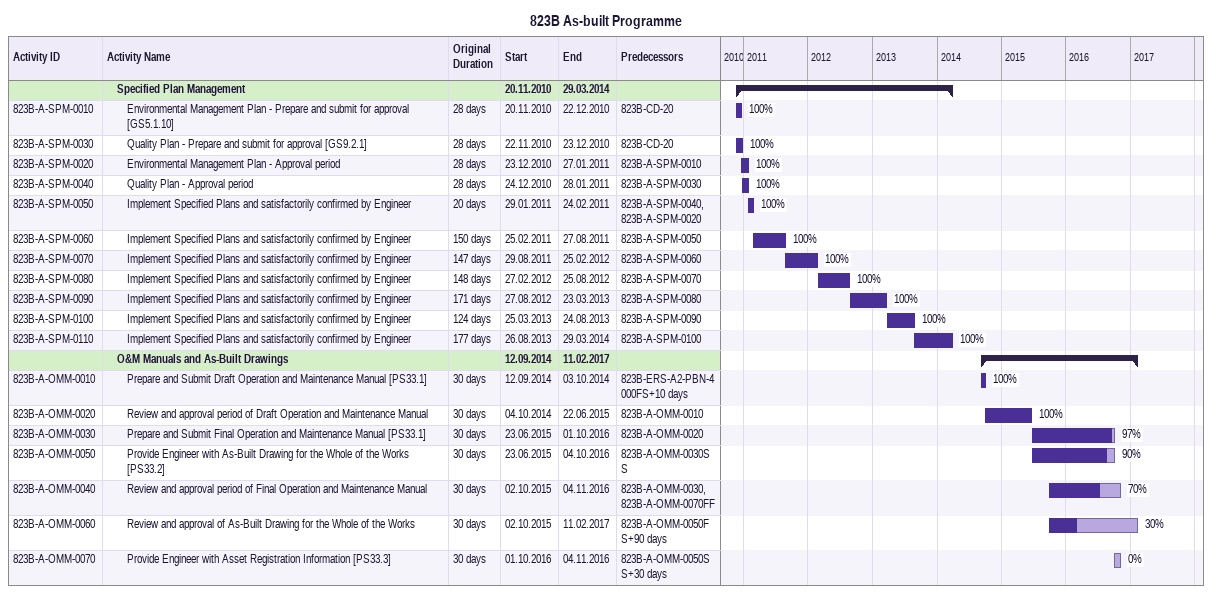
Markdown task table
823B As-built Programme

| ID | Level | Task | Original duration | Start | Finish | Predecessors | % complete |
|---|---|---|---|---|---|---|---|
|  | 2 | **Specified Plan Management** |  | 2010-11-20 | 2014-03-29 |  |  |
| 823B-A-SPM-0010 | 3 | Environmental Management Plan - Prepare and submit for approval [GS5.1.10] | 28d | 2010-11-20 | 2010-12-22 | 823B-CD-20 | 100 |
| 823B-A-SPM-0030 | 3 | Quality Plan - Prepare and submit for approval [GS9.2.1] | 28d | 2010-11-22 | 2010-12-23 | 823B-CD-20 | 100 |
| 823B-A-SPM-0020 | 3 | Environmental Management Plan - Approval period | 28d | 2010-12-23 | 2011-01-27 | 823B-A-SPM-0010 | 100 |
| 823B-A-SPM-0040 | 3 | Quality Plan - Approval period | 28d | 2010-12-24 | 2011-01-28 | 823B-A-SPM-0030 | 100 |
| 823B-A-SPM-0050 | 3 | Implement Specified Plans and satisfactorily confirmed by Engineer | 20d | 2011-01-29 | 2011-02-24 | 823B-A-SPM-0040, 823B-A-SPM-0020 | 100 |
| 823B-A-SPM-0060 | 3 | Implement Specified Plans and satisfactorily confirmed by Engineer | 150d | 2011-02-25 | 2011-08-27 | 823B-A-SPM-0050 | 100 |
| 823B-A-SPM-0070 | 3 | Implement Specified Plans and satisfactorily confirmed by Engineer | 147d | 2011-08-29 | 2012-02-25 | 823B-A-SPM-0060 | 100 |
| 823B-A-SPM-0080 | 3 | Implement Specified Plans and satisfactorily confirmed by Engineer | 148d | 2012-02-27 | 2012-08-25 | 823B-A-SPM-0070 | 100 |
| 823B-A-SPM-0090 | 3 | Implement Specified Plans and satisfactorily confirmed by Engineer | 171d | 2012-08-27 | 2013-03-23 | 823B-A-SPM-0080 | 100 |
| 823B-A-SPM-0100 | 3 | Implement Specified Plans and satisfactorily confirmed by Engineer | 124d | 2013-03-25 | 2013-08-24 | 823B-A-SPM-0090 | 100 |
| 823B-A-SPM-0110 | 3 | Implement Specified Plans and satisfactorily confirmed by Engineer | 177d | 2013-08-26 | 2014-03-29 | 823B-A-SPM-0100 | 100 |
|  | 2 | **O&M Manuals and As-Built Drawings** |  | 2014-09-12 | 2017-02-11 |  |  |
| 823B-A-OMM-0010 | 3 | Prepare and Submit Draft Operation and Maintenance Manual [PS33.1] | 30d | 2014-09-12 | 2014-10-03 | 823B-ERS-A2-PBN-4000FS+10d | 100 |
| 823B-A-OMM-0020 | 3 | Review and approval period of Draft Operation and Maintenance Manual | 30d | 2014-10-04 | 2015-06-22 | 823B-A-OMM-0010 | 100 |
| 823B-A-OMM-0030 | 3 | Prepare and Submit Final Operation and Maintenance Manual [PS33.1] | 30d | 2015-06-23 | 2016-10-01 | 823B-A-OMM-0020 | 97 |
| 823B-A-OMM-0050 | 3 | Provide Engineer with As-Built Drawing for the Whole of the Works [PS33.2] | 30d | 2015-06-23 | 2016-10-04 | 823B-A-OMM-0030SS | 90 |
| 823B-A-OMM-0040 | 3 | Review and approval period of Final Operation and Maintenance Manual | 30d | 2015-10-02 | 2016-11-04 | 823B-A-OMM-0030, 823B-A-OMM-0070FF | 70 |
| 823B-A-OMM-0060 | 3 | Review and approval of As-Built Drawing for the Whole of the Works | 30d | 2015-10-02 | 2017-02-11 | 823B-A-OMM-0050FS+90d | 30 |
| 823B-A-OMM-0070 | 3 | Provide Engineer with Asset Registration Information [PS33.3] | 30d | 2016-10-01 | 2016-11-04 | 823B-A-OMM-0050SS+30d | 0 |
